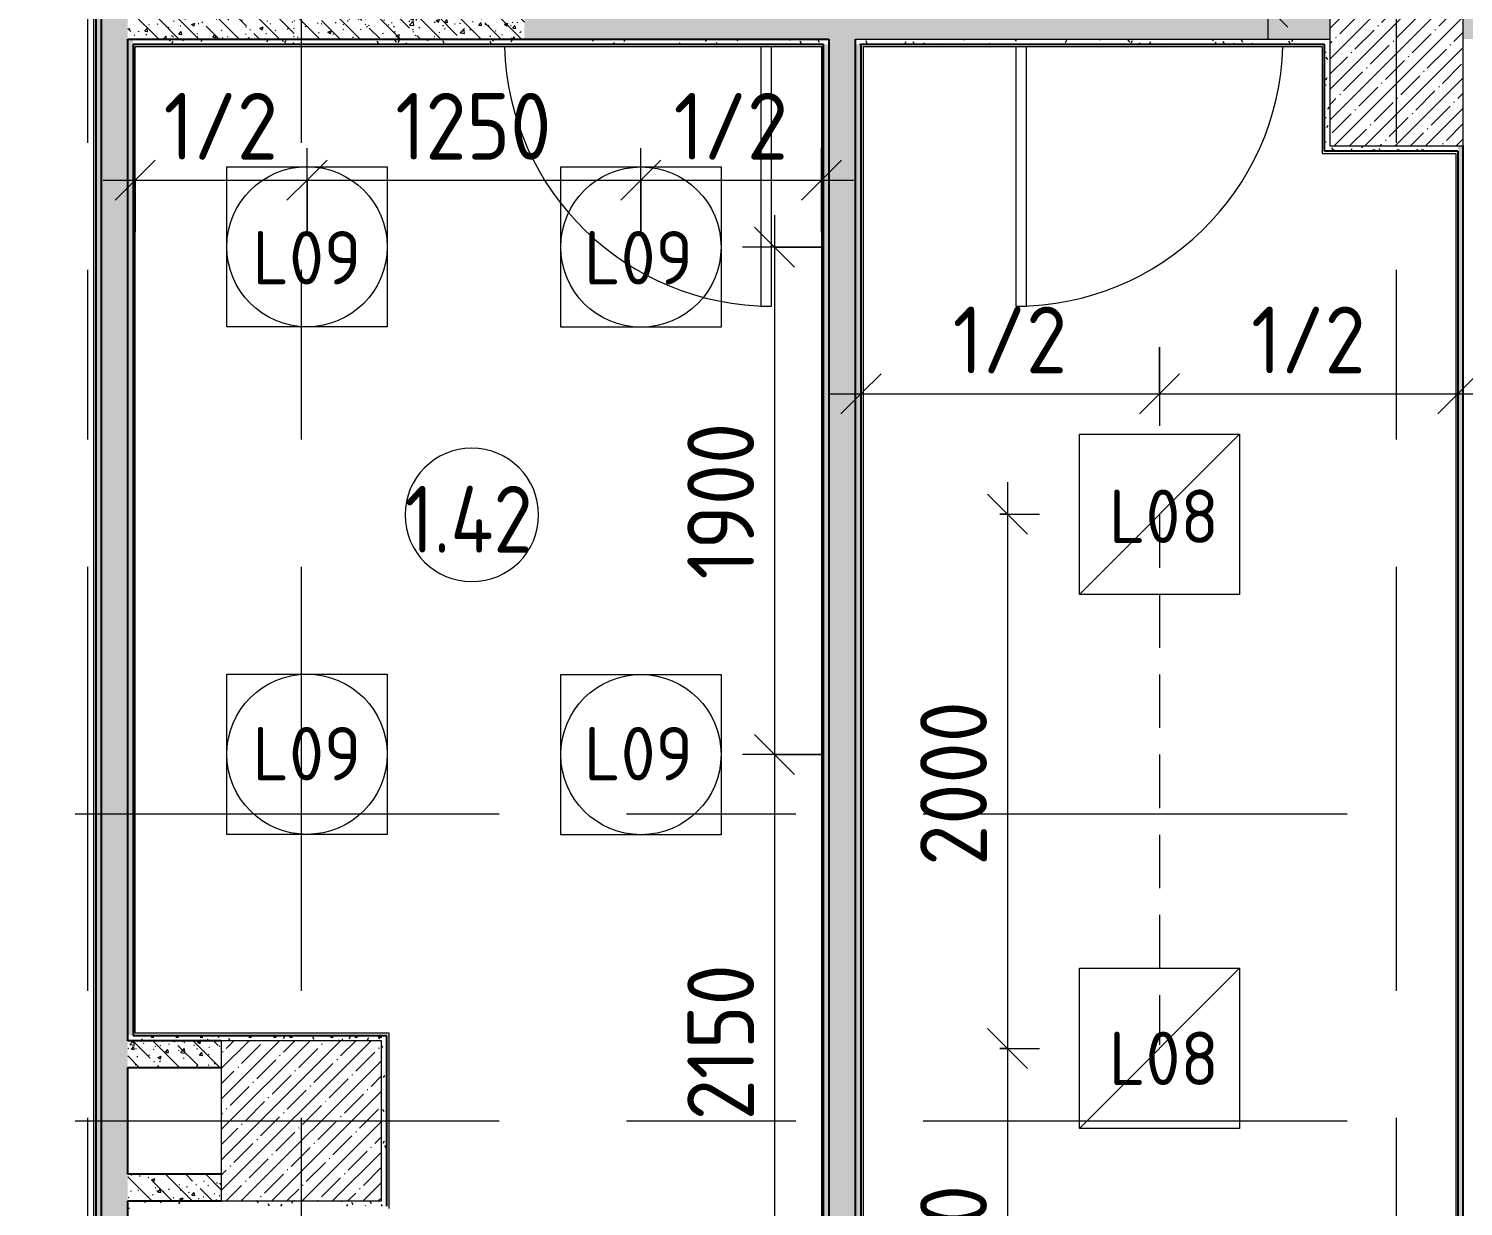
# Model space of a CAD drawing. Header units: millimetres. Extents: x 35802 to 233035, y -8553 to 29000.
# Drawn here: x 65439 to 70810, y 16680 to 21089 of the extents above; entities that cross this region are included whole.
import ezdxf

# ---------------------------------------------------------------- set-up
doc = ezdxf.new("R2010")
doc.units = ezdxf.units.MM
doc.linetypes.add('ADSK_Штрих_ш2 п1', pattern=[300, 200, -100])
doc.linetypes.add('Осевая', pattern=[3175, 635, -476.25, 1587.5, -476.25])
for name, color, linetype, lineweight in [('A-ANNO-DIMS', 7, 'Continuous', 9), ('A-ANNO-DIMS-100', 7, 'Continuous', 9), ('A-ANNO-NOTE', 7, 'Continuous', 9), ('A-AREA-IDEN', 7, 'Continuous', 9), ('A-DETL-1', 7, 'ADSK_Штрих_ш2 п1', 9), ('A-DOOR', 7, 'Continuous', 9), ('A-DOOR-1', 7, 'Continuous', 13), ('A-WALL', 7, 'Continuous', 9), ('E-LITE-EQPM-IDEN', 7, 'Continuous', 9), ('I-WALL', 7, 'Continuous', 9), ('S-COLS', 7, 'Continuous', 9), ('Оси-2', 7, 'Осевая', 9)]:
    doc.layers.add(name, color=color, linetype=linetype, lineweight=lineweight)
doc.layers.add('A-WALL-2', color=7, linetype='Continuous', lineweight=25, true_color=0x3c3c3c)
doc.layers.add('A-WALL-FNSH-2', color=7, linetype='Continuous', lineweight=13, true_color=0x3c3c3c)
doc.styles.add('GOST Common', font='GOST_Common.ttf', dxfattribs={"height": 200})
doc.styles.add('GOST Common_1', font='GOST_Common.ttf', dxfattribs={"width": 0.9, "height": 250})
doc.styles.add('ISOCPEUR', font='isocpeur.ttf', dxfattribs={"width": 0.9, "height": 250})
doc.dimstyles.new('ISO-2_5_0_9К_БОЛЬШОЙ', dxfattribs={"dimscale": 304.8, "dimtxt": 248.995294, "dimasz": 0.492126, "dimexe": 0.393701, "dimexo": 0.984252, "dimgap": 0, "dimtad": 1, "dimdec": 0, "dimrnd": 10, "dimzin": 0, "dimdsep": 46, "dimtxsty": 'ISOCPEUR', "dimblk1": 'OBLIQUE', "dimblk2": 'OBLIQUE', "dimsah": 1, "dimcen": 0.09, "dimdle": 0.393701, "dimazin": 0, "dimtfac": 1, "dimtdec": 4, "dimtix": 1, "dimtmove": 0, "dimatfit": 3, "dimfxl": 1, "dimtvp": 1, "dimtolj": 1, "dimtzin": 0, "dimarcsym": 2})
doc.dimstyles.new('ISO-2_5_0_9К_БОЛЬШОЙ_3', dxfattribs={"dimscale": 304.8, "dimtxt": 248.995294, "dimasz": 0.492126, "dimexe": 0.393701, "dimexo": 0.984252, "dimgap": 0, "dimtad": 1, "dimdec": 0, "dimrnd": 10, "dimzin": 0, "dimdsep": 46, "dimtxsty": 'ISOCPEUR', "dimblk1": 'OBLIQUE', "dimblk2": 'OBLIQUE', "dimsah": 1, "dimcen": 0.09, "dimdle": 0.393701, "dimazin": 0, "dimtfac": 1, "dimtdec": 4, "dimtix": 1, "dimtmove": 0, "dimatfit": 3, "dimfxl": 1, "dimtvp": 1, "dimtolj": 1, "dimtzin": 0, "dimarcsym": 2})
pattern_1 = [(135, (0, 0), (-75.43415, -75.43415), [106.68, -17.78, 3.556, -17.78]), (135, (0, 75.39), (-75.43415, -75.43415), []), (50, (0, 0), (127.52922, -11.15758), [13.335, -146.685]), (355, (0, 0), (-24.66966, 133.74002), [10.668, -117.348]), (100.451, (10.63, -0.93), (102.85973, 122.58178), [11.333, -124.663]), (46.184, (0, 35.56), (189.75516, -29.43036), [20.002, -220.027]), (96.636, (15.81, 33.1), (166.1822, 173.1996), [17, -186.995]), (351.184, (0, 35.56), (166.18393, 173.19757), [16.002, -176.022]), (21, (17.78, 26.67), (106.13027, -71.58603), [13.335, -146.685]), (326, (17.78, 26.67), (43.26188, 128.93175), [10.668, -117.348]), (71.451, (26.62, 20.7), (149.39198, 57.34505), [11.333, -124.663]), (37.5, (0, 0), (2.162228, 59.188357), [3.353, -112.573, 3.353, -115.773, -117.792]), (37.5, (0, 0), (2.162228, 59.188357), [-235.052, 3.353, -114.44]), (7.5, (0, 0), (46.773857, 70.12615), [3.353, -64.567, 3.353, -109.906, -44.894]), (7.5, (0, 0), (46.773857, 70.12615), [-181.178, 3.353, -41.542]), (327.5, (-39.65, 0), (94.91367, -4.010093), [3.353, -41.097, 3.353, -135.331, -184.023]), (327.5, (-39.65, 0), (94.91367, -4.010093), [-183.134, 3.353, -180.67]), (317.5, (-57.43, 0), (103.69057, 17.79882), [3.353, -54.432, 3.353, -88.748, -130.683]), (317.5, (-57.43, 0), (103.69057, 17.79882), [-149.885, 3.353, -127.33])]
pattern_2 = [(0, (0, 0), (121.92, 30.48), [10.058, -81.382, 10.058, -81.382, -487.68]), (0, (0, 0), (121.92, 30.48), [-182.88, 10.058, -172.822, 10.058, -81.382, -213.36]), (0, (0, 0), (121.92, 30.48), [-457.2, 10.058, -50.902, 10.058, -142.342]), (120, (45.72, 15.24), (-87.356454, 90.345817), [10.058, -81.382, 10.058, -81.382, -487.68]), (120, (45.72, 15.24), (-87.356454, 90.345817), [-182.88, 10.058, -172.822, 10.058, -81.382, -213.36]), (120, (45.72, 15.24), (-87.356454, 90.345817), [-457.2, 10.058, -50.902, 10.058, -142.342]), (240, (60.96, 76.2), (-34.563546, -120.825817), [10.058, -81.382, 10.058, -81.382, -487.68]), (240, (60.96, 76.2), (-34.563546, -120.825817), [-182.88, 10.058, -172.822, 10.058, -81.382, -213.36]), (240, (60.96, 76.2), (-34.563546, -120.825817), [-457.2, 10.058, -50.902, 10.058, -142.342])]

# ---------------------------------------------------------------- blocks, each defined once
blk = doc.blocks.new('BSC_Колонна _Прямоугольная - 600х600-V14-План расстановки осветительного оборудования 1 этажа в осях 12-23')
at = {"layer": 'S-COLS'}
h = blk.add_hatch(dxfattribs=at)
h.set_pattern_fill('FP_18', color=256, style=0, pattern_type=2)
h.set_pattern_definition([(45, (-66460, -17000), (-57.02463, 57.02463), []), (45, (-66402.975, -17000), (-57.02463, 57.02463), [100.806, -20.161, 3.353, -16.808])])
h.paths.add_polyline_path([(-300, -300), (300, -300), (300, 300), (-300, 300), (-300, 261)])
for p, q in [((300, 300), (-300, 300)), ((-300, 300), (-300, -300)), ((300, -300), (300, 300)), ((-300, -300), (300, -300))]:
    blk.add_line(p, q, dxfattribs=at)
blk = doc.blocks.new('110_Дверь_СКБ_1Ст_Внутренняя1 - Д-11п 1100x2100h_кладовые _все__ коридор _между помещениями блока столовой__ моечные _все_ 2-32102277-План расстановки осветительного оборудования 1 этажа в осях 12-23')
at = {"layer": 'A-DOOR'}
blk.add_arc((-487.5, 50), 1000, 1.6089, 90, dxfattribs=at)
at = {"layer": 'A-DOOR-1'}
for p, q in [((-487.5, 1050), (-487.5, 78)), ((-447.5, 1050), (-487.5, 1050)), ((-447.5, 78), (-447.5, 1050))]:
    blk.add_line(p, q, dxfattribs=at)
blk = doc.blocks.new('BSC_Колонна _Прямоугольная - 500х500-V35-План расстановки осветительного оборудования 1 этажа в осях 12-23')
at = {"layer": 'S-COLS'}
h = blk.add_hatch(dxfattribs=at)
h.set_pattern_fill('FP_51', color=256, style=0, pattern_type=2)
h.set_pattern_definition([(45, (-70560, -20900), (-57.02463, 57.02463), []), (45, (-70502.975, -20900), (-57.02463, 57.02463), [100.806, -20.161, 3.353, -16.808])])
h.paths.add_polyline_path([(-250, -250), (250, -250), (250, 250), (-250, 250), (-250, -19.2)])
for p, q in [((250, 250), (-250, 250)), ((-250, 250), (-250, -250)), ((250, -250), (250, 250)), ((-250, -250), (250, -250))]:
    blk.add_line(p, q, dxfattribs=at)
blk = doc.blocks.new('110_Дверь_СКБ_1Ст_Внутренняя1 - Д-11 1100x2100h_кладовые _все__ коридор _между помещениями блока столовой__ моечные _все_-32089444-План расстановки осветительного оборудования 1 этажа в осях 12-23')
at = {"layer": 'A-DOOR'}
blk.add_arc((512.5, 50), 1000, 90, 178.3911, dxfattribs=at)
at = {"layer": 'A-DOOR-1'}
for p, q in [((512.5, 1050), (472.5, 1050)), ((472.5, 1050), (472.5, 78)), ((512.5, 78), (512.5, 1050))]:
    blk.add_line(p, q, dxfattribs=at)
blk = doc.blocks.new('Марка_Помещения - Номер-25198446-План расстановки осветительного оборудования 1 этажа в осях 12-23')
at = {"layer": 'A-AREA-IDEN'}
for start, end in [(360, 180), (180, 360)]:
    blk.add_arc((0, 0), 2.5, start, end, dxfattribs=at)
blk = doc.blocks.new('DIMBLOCK115-План расстановки осветительного оборудования 1 этажа в осях 12-23')
at = {"layer": 'A-ANNO-DIMS-100'}
for p, q in [((68231.4, 20391.4), (68231.4, 18371.4)), ((68409.3, 20271.4), (68111.4, 20271.4)), ((68231.4, 20271.4), (68409.3, 20271.4)), ((68409.3, 18371.4), (68111.4, 18371.4)), ((68231.4, 18371.4), (68409.3, 18371.4))]:
    blk.add_line(p, q, dxfattribs=at)
at = {"layer": 'A-ANNO-DIMS-100', "lineweight": 20}
for p, q in [((68231.4, 20271.4), (68156.4, 20346.4)), ((68231.4, 20271.4), (68306.4, 20196.4)), ((68231.4, 18371.4), (68156.4, 18446.4)), ((68231.4, 18371.4), (68306.4, 18296.4))]:
    blk.add_line(p, q, dxfattribs=at)
at = {"layer": 'A-ANNO-DIMS-100', "color": 0, "insert": (67904.8, 19027), "char_height": 250, "width": 706.764, "attachment_point": 1, "rotation": 90, "line_spacing_factor": 1.149209, "style": 'ISOCPEUR'}
blk.add_mtext('1900', dxfattribs=at)
blk = doc.blocks.new('_Oblique')
at = {"color": 0, "linetype": 'ByBlock', "lineweight": -2}
blk.add_line((-0.5, -0.5), (0.5, 0.5), dxfattribs=at)
blk = doc.blocks.new('DIMBLOCK116-План расстановки осветительного оборудования 1 этажа в осях 12-23')
at = {"layer": 'A-ANNO-DIMS-100', "lineweight": 20}
for p, q in [((68231.4, 18371.4), (68156.4, 18446.4)), ((68231.4, 18371.4), (68306.4, 18296.4)), ((68231.4, 16221.4), (68156.4, 16296.4)), ((68231.4, 16221.4), (68306.4, 16146.4))]:
    blk.add_line(p, q, dxfattribs=at)
at = {"layer": 'A-ANNO-DIMS-100'}
for p, q in [((68409.3, 18371.4), (68111.4, 18371.4)), ((68231.4, 18371.4), (68231.4, 16221.4)), ((68231.4, 18371.4), (68409.3, 18371.4)), ((68409.3, 16221.4), (68111.4, 16221.4)), ((68231.4, 16221.4), (68409.3, 16221.4))]:
    blk.add_line(p, q, dxfattribs=at)
at = {"layer": 'A-ANNO-DIMS-100', "color": 0, "insert": (67904.8, 17002), "char_height": 250, "width": 706.764, "attachment_point": 1, "rotation": 90, "line_spacing_factor": 1.149209, "style": 'ISOCPEUR'}
blk.add_mtext('2150', dxfattribs=at)
blk = doc.blocks.new('DIMBLOCK118-План расстановки осветительного оборудования 1 этажа в осях 12-23')
at = {"layer": 'A-ANNO-DIMS-100'}
for p, q in [((65838, 20328.1), (65838, 20642)), ((66481, 20328.1), (66481, 20642)), ((65718, 20522), (66481, 20522)), ((65838, 20522), (65838, 20328.1)), ((66481, 20522), (66481, 20328.1))]:
    blk.add_line(p, q, dxfattribs=at)
at = {"layer": 'A-ANNO-DIMS-100', "lineweight": 20}
for p, q in [((65838, 20522), (65913, 20597)), ((66481, 20522), (66556, 20597)), ((65838, 20522), (65763, 20447)), ((66481, 20522), (66406, 20447))]:
    blk.add_line(p, q, dxfattribs=at)
at = {"layer": 'A-ANNO-DIMS-100', "color": 0, "insert": (65944, 20848.6), "char_height": 250, "width": 517.144, "attachment_point": 1, "line_spacing_factor": 1.149209, "style": 'ISOCPEUR'}
blk.add_mtext('1/2', dxfattribs=at)
blk = doc.blocks.new('DIMBLOCK119-План расстановки осветительного оборудования 1 этажа в осях 12-23')
at = {"layer": 'A-ANNO-DIMS-100'}
for p, q in [((66481, 20328.1), (66481, 20642)), ((67731, 20328.1), (67731, 20642)), ((66481, 20522), (67731, 20522)), ((66481, 20522), (66481, 20328.1)), ((67731, 20522), (67731, 20328.1))]:
    blk.add_line(p, q, dxfattribs=at)
at = {"layer": 'A-ANNO-DIMS-100', "lineweight": 20}
for p, q in [((66481, 20522), (66556, 20597)), ((67731, 20522), (67806, 20597)), ((66481, 20522), (66406, 20447)), ((67731, 20522), (67656, 20447))]:
    blk.add_line(p, q, dxfattribs=at)
at = {"layer": 'A-ANNO-DIMS-100', "color": 0, "insert": (66811.5, 20848.6), "char_height": 250, "width": 706.764, "attachment_point": 1, "line_spacing_factor": 1.149209, "style": 'ISOCPEUR'}
blk.add_mtext('1250', dxfattribs=at)
blk = doc.blocks.new('DIMBLOCK120-План расстановки осветительного оборудования 1 этажа в осях 12-23')
at = {"layer": 'A-ANNO-DIMS-100'}
for p, q in [((67731, 20328.1), (67731, 20642)), ((68407, 20328.1), (68407, 20642)), ((67731, 20522), (68527, 20522)), ((67731, 20522), (67731, 20328.1)), ((68407, 20522), (68407, 20328.1))]:
    blk.add_line(p, q, dxfattribs=at)
at = {"layer": 'A-ANNO-DIMS-100', "lineweight": 20}
for p, q in [((67731, 20522), (67806, 20597)), ((68407, 20522), (68482, 20597)), ((67731, 20522), (67656, 20447)), ((68407, 20522), (68332, 20447))]:
    blk.add_line(p, q, dxfattribs=at)
at = {"layer": 'A-ANNO-DIMS-100', "color": 0, "insert": (67853.5, 20848.6), "char_height": 250, "width": 517.144, "attachment_point": 1, "line_spacing_factor": 1.149209, "style": 'ISOCPEUR'}
blk.add_mtext('1/2', dxfattribs=at)
blk = doc.blocks.new('DIMBLOCK121-План расстановки осветительного оборудования 1 этажа в осях 12-23')
at = {"layer": 'A-ANNO-DIMS-100'}
for p, q in [((69103.2, 19391), (69103.2, 17271)), ((69075, 19271), (69223.2, 19271)), ((69103.2, 19271), (69075, 19271)), ((69075, 17271), (69223.2, 17271)), ((69103.2, 17271), (69075, 17271))]:
    blk.add_line(p, q, dxfattribs=at)
at = {"layer": 'A-ANNO-DIMS-100', "lineweight": 20}
for p, q in [((69103.2, 19271), (69028.2, 19346)), ((69103.2, 19271), (69178.2, 19196)), ((69103.2, 17271), (69028.2, 17346)), ((69103.2, 17271), (69178.2, 17196))]:
    blk.add_line(p, q, dxfattribs=at)
at = {"layer": 'A-ANNO-DIMS-100', "color": 0, "insert": (68776.6, 17955), "char_height": 250, "width": 758.478, "attachment_point": 1, "rotation": 90, "line_spacing_factor": 1.149209, "style": 'ISOCPEUR'}
blk.add_mtext('2000', dxfattribs=at)
blk = doc.blocks.new('DIMBLOCK122-План расстановки осветительного оборудования 1 этажа в осях 12-23')
at = {"layer": 'A-ANNO-DIMS-100', "lineweight": 20}
for p, q in [((69103.2, 17271), (69028.2, 17346)), ((69103.2, 17271), (69178.2, 17196)), ((69103.2, 15670), (69028.2, 15745)), ((69103.2, 15670), (69178.2, 15595))]:
    blk.add_line(p, q, dxfattribs=at)
at = {"layer": 'A-ANNO-DIMS-100'}
for p, q in [((69075, 17271), (69223.2, 17271)), ((69103.2, 17271), (69075, 17271)), ((69103.2, 17271), (69103.2, 15550)), ((68909.2, 15670), (69223.2, 15670)), ((69103.2, 15670), (68909.2, 15670))]:
    blk.add_line(p, q, dxfattribs=at)
at = {"layer": 'A-ANNO-DIMS-100', "color": 0, "insert": (68776.6, 16176), "char_height": 250, "width": 706.764, "attachment_point": 1, "rotation": 90, "line_spacing_factor": 1.149209, "style": 'ISOCPEUR'}
blk.add_mtext('1600', dxfattribs=at)
blk = doc.blocks.new('DIMBLOCK267-План расстановки осветительного оборудования 1 этажа в осях 12-23')
at = {"layer": 'A-ANNO-DIMS-100', "lineweight": 20}
for p, q in [((70078.5, 21925), (70003.5, 22000)), ((70078.5, 21925), (70153.5, 21850)), ((70078.5, 21170), (70003.5, 21245)), ((70078.5, 21170), (70153.5, 21095))]:
    blk.add_line(p, q, dxfattribs=at)
at = {"layer": 'A-ANNO-DIMS-100'}
for p, q in [((69884.6, 21925), (70198.5, 21925)), ((70078.5, 21925), (69884.6, 21925)), ((70078.5, 21925), (70078.5, 21050)), ((69884.6, 21170), (70198.5, 21170)), ((70078.5, 21170), (69884.6, 21170))]:
    blk.add_line(p, q, dxfattribs=at)
at = {"layer": 'A-ANNO-DIMS-100', "color": 0, "insert": (69751.9, 21332), "char_height": 250, "width": 517.144, "attachment_point": 1, "rotation": 90, "line_spacing_factor": 1.149209, "style": 'ISOCPEUR'}
blk.add_mtext('1/2', dxfattribs=at)
blk = doc.blocks.new('DIMBLOCK269-План расстановки осветительного оборудования 1 этажа в осях 12-23')
at = {"layer": 'A-ANNO-DIMS-100'}
for p, q in [((69672.5, 19896.4), (69672.5, 19602)), ((69672.5, 19722), (69672.5, 19896.4)), ((68555, 19528.1), (68555, 19842)), ((68435, 19722), (69672.5, 19722)), ((68555, 19722), (68555, 19528.1))]:
    blk.add_line(p, q, dxfattribs=at)
at = {"layer": 'A-ANNO-DIMS-100', "lineweight": 20}
for p, q in [((68555, 19722), (68630, 19797)), ((69672.5, 19722), (69747.5, 19797)), ((68555, 19722), (68480, 19647)), ((69672.5, 19722), (69597.5, 19647))]:
    blk.add_line(p, q, dxfattribs=at)
at = {"layer": 'A-ANNO-DIMS-100', "color": 0, "insert": (68898.3, 20048.6), "char_height": 250, "width": 517.144, "attachment_point": 1, "line_spacing_factor": 1.149209, "style": 'ISOCPEUR'}
blk.add_mtext('1/2', dxfattribs=at)
blk = doc.blocks.new('DIMBLOCK270-План расстановки осветительного оборудования 1 этажа в осях 12-23')
at = {"layer": 'A-ANNO-DIMS-100'}
for p, q in [((69672.5, 19896.4), (69672.5, 19602)), ((69672.5, 19722), (69672.5, 19896.4)), ((70790, 19528.1), (70790, 19842)), ((69672.5, 19722), (70910, 19722)), ((70790, 19722), (70790, 19528.1))]:
    blk.add_line(p, q, dxfattribs=at)
at = {"layer": 'A-ANNO-DIMS-100', "lineweight": 20}
for p, q in [((69672.5, 19722), (69747.5, 19797)), ((70790, 19722), (70865, 19797)), ((69672.5, 19722), (69597.5, 19647)), ((70790, 19722), (70715, 19647))]:
    blk.add_line(p, q, dxfattribs=at)
at = {"layer": 'A-ANNO-DIMS-100', "color": 0, "insert": (70015.8, 20048.6), "char_height": 250, "width": 517.144, "attachment_point": 1, "line_spacing_factor": 1.149209, "style": 'ISOCPEUR'}
blk.add_mtext('1/2', dxfattribs=at)

msp = doc.modelspace()

# ---------------------------------------------------------------- hatches: boundary and pattern name
at = {"layer": 'I-WALL'}
h = msp.add_hatch(dxfattribs=at)
h.set_pattern_fill('FP_67', color=256, style=0, pattern_type=2)
h.set_pattern_definition(pattern_2)
h.paths.add_polyline_path([(65710, 15530), (65710, 22800), (65690, 22800), (65690, 15530)])
h = msp.add_hatch(dxfattribs=at)
h.set_pattern_fill('FP_21', color=256, style=0, pattern_type=2)
h.set_pattern_definition(pattern_1)
h.paths.add_polyline_path([(65810, 15550), (65810, 22800), (65710, 22800), (65710, 15550)])
h = msp.add_hatch(dxfattribs=at)
h.set_pattern_fill('FP_21', color=256, style=0, pattern_type=2)
h.set_pattern_definition(pattern_1)
h.paths.add_polyline_path([(67295, 21050), (67295, 21150), (65810, 21150), (65810, 21050), (65851.9, 21050)])
h = msp.add_hatch(dxfattribs=at)
h.set_pattern_fill('FP_21', color=256, style=0, pattern_type=2)
h.set_pattern_definition(pattern_1)
h.paths.add_polyline_path([(78579.8, 21050), (78579.8, 21150), (70810, 21150), (70810, 21050), (77459.9, 21050)])
h.paths.add_polyline_path([(70204.9, 21050), (70310, 21050), (70310, 21150), (67295, 21150), (67295, 21050), (68753.9, 21050)])
h = msp.add_hatch(dxfattribs=at)
h.set_pattern_fill('FP_67', color=256, style=0, pattern_type=2)
h.set_pattern_definition(pattern_2)
h.paths.add_polyline_path([(65830, 17320), (65830, 21050), (65810, 21050), (65810, 17320)])
h = msp.add_hatch(dxfattribs=at)
h.set_pattern_fill('FP_67', color=256, style=0, pattern_type=2)
h.set_pattern_definition(pattern_2)
h.paths.add_polyline_path([(68415, 21030), (68435, 21030), (68435, 21050), (65830, 21050), (65830, 21030), (68407, 21030)])
h = msp.add_hatch(dxfattribs=at)
h.set_pattern_fill('FP_67', color=256, style=0, pattern_type=2)
h.set_pattern_definition(pattern_2)
h.paths.add_polyline_path([(68435, 15670), (68435, 21030), (68415, 21030), (68415, 15670)])
h = msp.add_hatch(dxfattribs=at)
h.set_pattern_fill('FP_21', color=256, style=0, pattern_type=2)
h.set_pattern_definition(pattern_1)
h.paths.add_polyline_path([(68535, 15650), (68535, 21050), (68435, 21050), (68435, 15650)])
h = msp.add_hatch(dxfattribs=at)
h.set_pattern_fill('FP_67', color=256, style=0, pattern_type=2)
h.set_pattern_definition(pattern_2)
h.paths.add_polyline_path([(70310, 21030), (70310, 21050), (68535, 21050), (68535, 21030), (70290, 21030)])
h = msp.add_hatch(dxfattribs=at)
h.set_pattern_fill('FP_67', color=256, style=0, pattern_type=2)
h.set_pattern_definition(pattern_2)
h.paths.add_polyline_path([(68535, 15650), (68555, 15650), (68555, 21030), (68535, 21030), (68535, 17261)])
h = msp.add_hatch(dxfattribs=at)
h.set_pattern_fill('FP_67', color=256, style=0, pattern_type=2)
h.set_pattern_definition(pattern_2)
h.paths.add_polyline_path([(70290, 20650), (70310, 20650), (70310, 21030), (70290, 21030), (70290, 20880.8)])
h = msp.add_hatch(dxfattribs=at)
h.set_pattern_fill('FP_67', color=256, style=0, pattern_type=2)
h.set_pattern_definition(pattern_2)
h.paths.add_polyline_path([(70782, 20630), (70790, 20630), (70790, 20650), (70290, 20650), (70290, 20630), (70310, 20630)])
h = msp.add_hatch(dxfattribs=at)
h.set_pattern_fill('FP_67', color=256, style=0, pattern_type=2)
h.set_pattern_definition(pattern_2)
h.paths.add_polyline_path([(70810, 15670), (70810, 20650), (70790, 20650), (70790, 15670)])
h = msp.add_hatch(dxfattribs=at)
h.set_pattern_fill('FP_67', color=256, style=0, pattern_type=2)
h.set_pattern_definition(pattern_2)
h.paths.add_polyline_path([(66760, 17300), (66760, 17320), (65810, 17320), (65810, 17300), (66160, 17300)])
h = msp.add_hatch(dxfattribs=at)
h.set_pattern_fill('FP_21', color=256, style=0, pattern_type=2)
h.set_pattern_definition(pattern_1)
h.paths.add_polyline_path([(66160, 17200), (66160, 17300), (65810, 17300), (65810, 17200), (65851.9, 17200)])
h = msp.add_hatch(dxfattribs=at)
h.set_pattern_fill('FP_67', color=256, style=0, pattern_type=2)
h.set_pattern_definition(pattern_2)
h.paths.add_polyline_path([(66760, 16700), (66780, 16700), (66780, 17320), (66760, 17320), (66760, 17261)])
h = msp.add_hatch(dxfattribs=at)
h.set_pattern_fill('FP_21', color=256, style=0, pattern_type=2)
h.set_pattern_definition(pattern_1)
h.paths.add_polyline_path([(66160, 16700), (66160, 16800), (65810, 16800), (65810, 16700), (65851.9, 16700)])
h = msp.add_hatch(dxfattribs=at)
h.set_pattern_fill('FP_67', color=256, style=0, pattern_type=2)
h.set_pattern_definition(pattern_2)
h.paths.add_polyline_path([(65830, 15650), (65830, 16700), (65810, 16700), (65810, 15650)])
h = msp.add_hatch(dxfattribs=at)
h.set_pattern_fill('FP_67', color=256, style=0, pattern_type=2)
h.set_pattern_definition(pattern_2)
h.paths.add_polyline_path([(66780, 16680), (66780, 16700), (65830, 16700), (65830, 16680), (66760, 16680)])

# ---------------------------------------------------------------- linework, layer by layer
at = {"layer": 'A-ANNO-NOTE'}
for p, q in [((66181, 20572.4), (66781, 20572.4)), ((66181, 19972.4), (66181, 20572.4)), ((66781, 20572.4), (66781, 19972.4)), ((67431, 20571.4), (68031, 20571.4)), ((67431, 19971.4), (67431, 20571.4)), ((68031, 20571.4), (68031, 19971.4)), ((66781, 19972.4), (66181, 19972.4)), ((68031, 19971.4), (67431, 19971.4)), ((69372.5, 19571), (69972.5, 19571)), ((69372.5, 18971), (69372.5, 19571)), ((69972.5, 19571), (69372.5, 18971)), ((69972.5, 19571), (69972.5, 18971)), ((69972.5, 18971), (69372.5, 18971)), ((66181, 18672.4), (66781, 18672.4)), ((66181, 18072.4), (66181, 18672.4)), ((66781, 18672.4), (66781, 18072.4)), ((67431, 18671.4), (68031, 18671.4)), ((67431, 18071.4), (67431, 18671.4)), ((68031, 18671.4), (68031, 18071.4)), ((66781, 18072.4), (66181, 18072.4)), ((68031, 18071.4), (67431, 18071.4)), ((69372.5, 17571), (69972.5, 17571)), ((69372.5, 16971), (69372.5, 17571)), ((69972.5, 17571), (69372.5, 16971)), ((69972.5, 17571), (69972.5, 16971)), ((69972.5, 16971), (69372.5, 16971))]:
    msp.add_line(p, q, dxfattribs=at)
for centre in [(66481, 20272.4), (67731, 20271.4), (66481, 18372.4), (67731, 18371.4)]:
    msp.add_circle(centre, 300, dxfattribs=at)
at = {"layer": 'A-DETL-1'}
msp.add_line((69672.5, 19271), (69672.5, 17284.9), dxfattribs=at)
at = {"layer": 'A-WALL'}
msp.add_line((68535, 21050), (70310, 21050), dxfattribs=at)
at = {"layer": 'A-WALL-2'}
for p, q in [((65690, 22820), (65690, 15530)), ((65710, 22800), (65710, 15550)), ((65810, 17300), (65810, 21050)), ((65810, 21050), (68435, 21050)), ((68415, 21030), (65830, 21030)), ((65830, 21030), (65830, 17320)), ((68415, 15670), (68415, 21030)), ((68435, 21050), (68435, 15650)), ((68535, 15650), (68535, 21050)), ((70290, 21030), (68555, 21030)), ((68555, 21030), (68555, 15670)), ((70290, 20630), (70290, 21030)), ((70790, 20630), (70290, 20630)), ((70790, 20630), (70790, 15670)), ((70810, 15650), (70810, 20650)), ((66160, 17300), (65810, 17300)), ((65830, 17320), (66780, 17320)), ((66780, 16680), (66780, 17320)), ((65810, 16800), (65810, 17200)), ((65810, 17200), (66160, 17200)), ((66160, 16800), (65810, 16800)), ((65810, 15650), (65810, 16700)), ((65810, 16700), (66160, 16700))]:
    msp.add_line(p, q, dxfattribs=at)
at = {"layer": 'A-WALL-FNSH-2'}
for p, q in [((65682, 22828), (65682, 15522)), ((65838, 21022), (68407, 21022)), ((65838, 17328), (65838, 21022)), ((68407, 21022), (68407, 15678)), ((68563, 21022), (70282, 21022)), ((68563, 21022), (68563, 15670)), ((70282, 21022), (70282, 20622)), ((70282, 20622), (70782, 20622)), ((70782, 20622), (70782, 15678)), ((66788, 17328), (65838, 17328)), ((66788, 16672), (66788, 17328))]:
    msp.add_line(p, q, dxfattribs=at)
at = {"layer": 'Оси-2'}
for p, q in [((65660, 501), (65660, 24898.1)), ((66460, 501), (66460, 24898.1)), ((70560, 501), (70560, 24898.1)), ((39101.6, 18150), (82250, 18150)), ((39101.6, 17000), (82250, 17000))]:
    msp.add_line(p, q, dxfattribs=at)

# ---------------------------------------------------------------- block references
at = {"layer": 'A-AREA-IDEN', "xscale": 99.99999999999993, "yscale": 99.99999999999993, "zscale": 99.99999999999993}
msp.add_blockref('Марка_Помещения - Номер-25198446-План расстановки осветительного оборудования 1 этажа в осях 12-23', (67098, 19268.7), dxfattribs=at)
at = {"layer": 'A-DOOR', "rotation": 180}
for name, p in [('110_Дверь_СКБ_1Ст_Внутренняя1 - Д-11п 1100x2100h_кладовые _все__ коридор _между помещениями блока столовой__ моечные _все_ 2-32102277-План расстановки осветительного оборудования 1 этажа в осях 12-23', (67732.5, 21100)), ('110_Дверь_СКБ_1Ст_Внутренняя1 - Д-11 1100x2100h_кладовые _все__ коридор _между помещениями блока столовой__ моечные _все_-32089444-План расстановки осветительного оборудования 1 этажа в осях 12-23', (69647.5, 21100))]:
    msp.add_blockref(name, p, dxfattribs=at)
at = {"layer": 'S-COLS'}
for name, p in [('BSC_Колонна _Прямоугольная - 500х500-V35-План расстановки осветительного оборудования 1 этажа в осях 12-23', (70560, 20900)), ('BSC_Колонна _Прямоугольная - 600х600-V14-План расстановки осветительного оборудования 1 этажа в осях 12-23', (66460, 17000))]:
    msp.add_blockref(name, p, dxfattribs=at)

# ---------------------------------------------------------------- texts
at = {"layer": 'A-AREA-IDEN', "insert": (66847.1, 19377.2), "char_height": 250, "width": 627.721, "attachment_point": 1, "style": 'GOST Common_1'}
msp.add_mtext('1.42', dxfattribs=at)
at = {"layer": 'E-LITE-EQPM-IDEN', "char_height": 200, "width": 529.114, "attachment_point": 1, "style": 'GOST Common'}
for s, insert in [('L09', (66276.4, 20331.5)), ('L09', (67517.9, 20331.5)), ('L08', (69482.9, 19363.5)), ('L09', (66276.4, 18474.7)), ('L09', (67517.9, 18474.7)), ('L08', (69482.9, 17334))]:
    msp.add_mtext(s, dxfattribs=dict(at, insert=insert))

# ---------------------------------------------------------------- dimensions: what is measured, and where the dimension line sits
at = {"layer": 'A-ANNO-DIMS'}
dim = msp.add_linear_dim(base=(70078.5, 21170), p1=(70184.6, 21925), p2=(70184.6, 21170), angle=90, text='1/2', dimstyle='ISO-2_5_0_9К_БОЛЬШОЙ_3', override={"dimpost": '<>', "dimfxl": 754.99992}, dxfattribs=at)
dim.commit()
dim.dimension.update_dxf_attribs({"geometry": 'DIMBLOCK267-План расстановки осветительного оборудования 1 этажа в осях 12-23', "text_midpoint": (69953.5, 21547.5)})
for base, p1, p2, dimstyle, override, picture, middle in [((66481, 20522), (65838, 20628.1), (66481, 20628.1), 'ISO-2_5_0_9К_БОЛЬШОЙ', {"dimpost": '<>', "dimfxl": 643}, 'DIMBLOCK118-План расстановки осветительного оборудования 1 этажа в осях 12-23', (66159.5, 20647)), ((68407, 20522), (67731, 20628.1), (68407, 20628.1), 'ISO-2_5_0_9К_БОЛЬШОЙ', {"dimpost": '<>', "dimfxl": 676.000039}, 'DIMBLOCK120-План расстановки осветительного оборудования 1 этажа в осях 12-23', (68069, 20647)), ((69672.5, 19722), (68555, 19828.1), (69672.5, 19596.4), 'ISO-2_5_0_9К_БОЛЬШОЙ_3', {"dimpost": '<>', "dimfxl": 1141.264717}, 'DIMBLOCK269-План расстановки осветительного оборудования 1 этажа в осях 12-23', (69113.8, 19847)), ((70790, 19722), (69672.5, 19596.4), (70790, 19828.1), 'ISO-2_5_0_9К_БОЛЬШОЙ_3', {"dimpost": '<>', "dimfxl": 1141.264717}, 'DIMBLOCK270-План расстановки осветительного оборудования 1 этажа в осях 12-23', (70231.3, 19847))]:
    dim = msp.add_linear_dim(base=base, p1=p1, p2=p2, text='1/2', dimstyle=dimstyle, override=override, dxfattribs=at)
    dim.commit()
    dim.dimension.update_dxf_attribs({"geometry": picture, "text_midpoint": middle})
dim = msp.add_linear_dim(base=(67731, 20522), p1=(66481, 20628.1), p2=(67731, 20628.1), dimstyle='ISO-2_5_0_9К_БОЛЬШОЙ', override={"dimpost": '<>', "dimfxl": 1250}, dxfattribs=at)
dim.commit()
dim.dimension.update_dxf_attribs({"geometry": 'DIMBLOCK119-План расстановки осветительного оборудования 1 этажа в осях 12-23', "text_midpoint": (67106, 20647)})
for base, p1, p2, override, picture, middle in [((68231.4, 18371.4), (68109.3, 20271.4), (68109.3, 18371.4), {"dimpost": '<>', "dimfxl": 1900}, 'DIMBLOCK115-План расстановки осветительного оборудования 1 этажа в осях 12-23', (68106.4, 19321.4)), ((69103.2, 17271), (69375, 19271), (69375, 17271), {"dimpost": '<>', "dimfxl": 2000}, 'DIMBLOCK121-План расстановки осветительного оборудования 1 этажа в осях 12-23', (68978.2, 18271)), ((68231.4, 16221.4), (68109.3, 18371.4), (68109.3, 16221.4), {"dimpost": '<>', "dimfxl": 2150}, 'DIMBLOCK116-План расстановки осветительного оборудования 1 этажа в осях 12-23', (68106.4, 17296.4)), ((69103.2, 15670), (69375, 17271), (69209.2, 15670), {"dimpost": '<>', "dimfxl": 1609.55782}, 'DIMBLOCK122-План расстановки осветительного оборудования 1 этажа в осях 12-23', (68978.2, 16470.5))]:
    dim = msp.add_linear_dim(base=base, p1=p1, p2=p2, angle=90, dimstyle='ISO-2_5_0_9К_БОЛЬШОЙ', override=override, dxfattribs=at)
    dim.commit()
    dim.dimension.update_dxf_attribs({"geometry": picture, "text_midpoint": middle})

doc.saveas('drawing.dxf')
